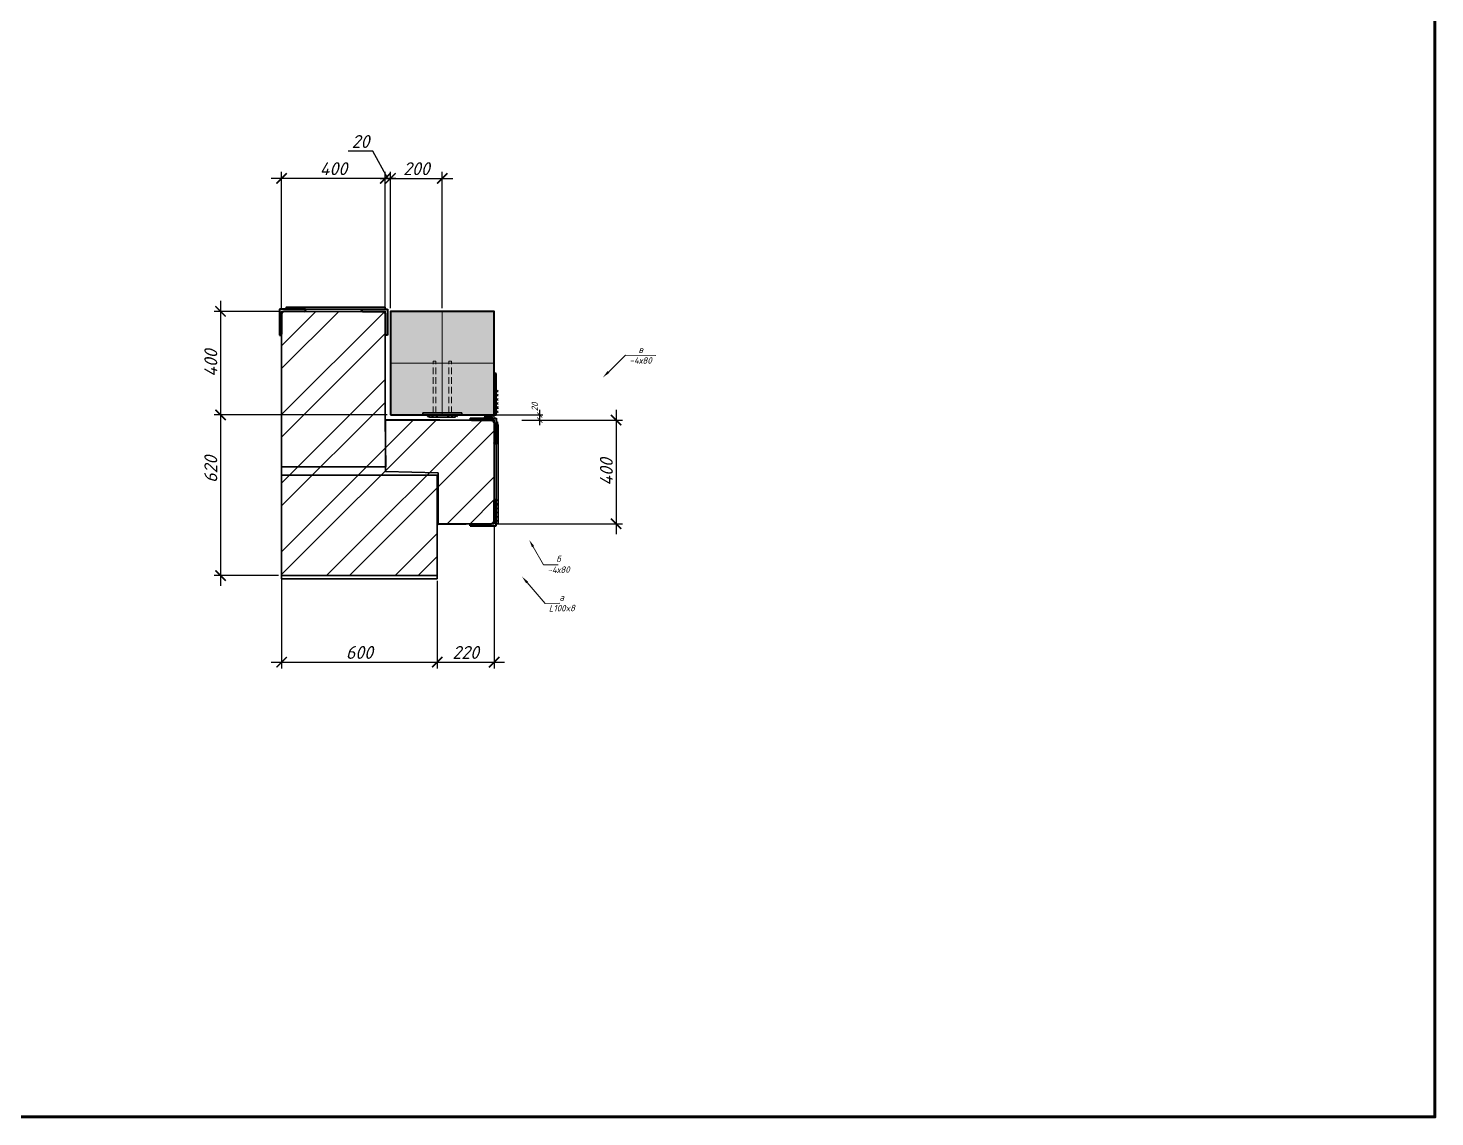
# Model space of a CAD drawing. Header units: millimetres. Extents: x -69292 to 68568, y 17750 to 120236.
# Drawn here: x 31063 to 36490, y 37094 to 41297 of the extents above; entities that cross this region are included whole.
import ezdxf
from ezdxf import colors
from ezdxf.entities.mleader import LeaderData, LeaderLine
from ezdxf.math import Vec2, Vec3

# ---------------------------------------------------------------- set-up
doc = ezdxf.new("R2010")
doc.units = ezdxf.units.MM
doc.header["$PDMODE"] = 3
doc.linetypes.add('DASHED2', pattern=[0.375, 0.25, -0.125])
doc.layers.get('0').update_dxf_attribs({"lineweight": 5})
doc.layers.get('Defpoints').update_dxf_attribs({"lineweight": 0})
for name, color, linetype, lineweight in [('!!!Металл', 7, 'Continuous', 15), ('!!!Металл разрез', 7, 'Continuous', 35), ('#Cварка', 96, 'Continuous', 30), ('#Выноски', 7, 'Continuous', 15), ('#Газобетон вид', 150, 'Continuous', 18), ('#Границы штриховок', 7, 'Continuous', 20), ('#стены наруж', 12, 'Continuous', 35), ('k_ Размеры', 7, 'Continuous', 15), ('колонны_Ном._пера__94', 252, 'Continuous', 5), ('колонны_Ном._пера__99', 7, 'Continuous', 40)]:
    doc.layers.add(name, color=color, linetype=linetype, lineweight=lineweight)
doc.layers.add('#Hatch', color=7, linetype='Continuous', lineweight=5, true_color=0x525252)
doc.styles.add('STEP PR', font='isocpeui.ttf')
doc.dimstyles.new('SPDS', dxfattribs={"dimscale": 10, "dimtxt": 2.5, "dimasz": 2, "dimexe": 1.25, "dimexo": 0.625, "dimtad": 1, "dimdec": 0, "dimrnd": 0.001, "dimtxsty": 'STEP PR', "dimblk": 'ARCHTICK', "dimcen": 2.5, "dimdle": 2, "dimclrd": 256, "dimclre": 256, "dimclrt": 7, "dimadec": 0, "dimazin": 2, "dimtfac": 0.75, "dimtdec": 0, "dimtmove": 1, "dimatfit": 3, "dimfxl": 1, "dimtolj": 1, "dimarcsym": 1})

# ---------------------------------------------------------------- blocks, each defined once
blk = doc.blocks.new('_ArchTick')
at = {"color": 0, "linetype": 'ByBlock', "const_width": 0.15}
blk.add_lwpolyline([(-0.5, -0.5), (0.5, 0.5)], dxfattribs=at)
blk = doc.blocks.new('*D508')
at = {"layer": 'Defpoints', "color": 0, "transparency": 16777216}
for p in [(32041.1, 39183.5), (32641.4, 39176.1), (32641.4, 38849.2)]:
    blk.add_point(p, dxfattribs=at)
at = {"layer": 'k_ Размеры', "lineweight": -2, "transparency": 16777216}
for p, q in [((32041.1, 39171), (32041.1, 38824.2)), ((32641.4, 39163.6), (32641.4, 38824.2)), ((32001.1, 38849.2), (32681.4, 38849.2))]:
    blk.add_line(p, q, dxfattribs=at)
at = {"layer": 'k_ Размеры', "lineweight": -2, "transparency": 16777216, "xscale": 40, "yscale": 40, "zscale": 40, "rotation": 180}
blk.add_blockref('_ArchTick', (32041.1, 38849.2), dxfattribs=at)
at = {"layer": 'k_ Размеры', "lineweight": -2, "transparency": 16777216, "xscale": 40, "yscale": 40, "zscale": 40}
blk.add_blockref('_ArchTick', (32641.4, 38849.2), dxfattribs=at)
at = {"layer": 'k_ Размеры', "color": 7, "transparency": 16777216, "insert": (32341.2, 38886.7), "char_height": 50, "attachment_point": 5, "style": 'STEP PR'}
blk.add_mtext('\\A1;600', dxfattribs=at)
blk = doc.blocks.new('*D509')
at = {"layer": 'Defpoints', "color": 0, "transparency": 16777216}
for p in [(32861.1, 39383.5), (32641.4, 38939.5), (32861.1, 38849.2)]:
    blk.add_point(p, dxfattribs=at)
at = {"layer": 'k_ Размеры', "lineweight": -2, "transparency": 16777216}
for p, q in [((32861.1, 39371), (32861.1, 38824.2)), ((32641.4, 38927), (32641.4, 38824.2)), ((32601.4, 38849.2), (32901.1, 38849.2))]:
    blk.add_line(p, q, dxfattribs=at)
at = {"layer": 'k_ Размеры', "lineweight": -2, "transparency": 16777216, "xscale": 40, "yscale": 40, "zscale": 40, "rotation": 180}
blk.add_blockref('_ArchTick', (32641.4, 38849.2), dxfattribs=at)
at = {"layer": 'k_ Размеры', "lineweight": -2, "transparency": 16777216, "xscale": 40, "yscale": 40, "zscale": 40}
blk.add_blockref('_ArchTick', (32861.1, 38849.2), dxfattribs=at)
at = {"layer": 'k_ Размеры', "color": 7, "transparency": 16777216, "insert": (32751.2, 38886.7), "char_height": 50, "attachment_point": 5, "style": 'STEP PR'}
blk.add_mtext('\\A1;220', dxfattribs=at)
blk = doc.blocks.new('*D514')
at = {"layer": 'Defpoints', "color": 0, "transparency": 16777216}
for p in [(32041.1, 40203.5), (31805.4, 39803.5), (32011.4, 39803.5)]:
    blk.add_point(p, dxfattribs=at)
at = {"layer": 'k_ Размеры', "lineweight": -2, "transparency": 16777216}
for p, q in [((31805.4, 40243.5), (31805.4, 39763.5)), ((32028.6, 40203.5), (31780.4, 40203.5)), ((31998.9, 39803.5), (31780.4, 39803.5))]:
    blk.add_line(p, q, dxfattribs=at)
at = {"layer": 'k_ Размеры', "lineweight": -2, "transparency": 16777216, "xscale": 40, "yscale": 40, "zscale": 40}
for p, rotation in [((31805.4, 40203.5), 90), ((31805.4, 39803.5), 270)]:
    blk.add_blockref('_ArchTick', p, dxfattribs=dict(at, rotation=rotation))
at = {"layer": 'k_ Размеры', "color": 7, "transparency": 16777216, "insert": (31767.9, 40003.5), "char_height": 50, "attachment_point": 5, "rotation": 90, "style": 'STEP PR'}
blk.add_mtext('\\A1;400', dxfattribs=at)
blk = doc.blocks.new('*D515')
at = {"layer": 'Defpoints', "color": 0, "transparency": 16777216}
for p in [(32461.1, 39803.5), (31805.4, 39183.5), (32041.1, 39183.5)]:
    blk.add_point(p, dxfattribs=at)
at = {"layer": 'k_ Размеры', "lineweight": -2, "transparency": 16777216}
for p, q in [((31805.4, 39843.5), (31805.4, 39143.5)), ((32448.6, 39803.5), (31780.4, 39803.5)), ((32028.6, 39183.5), (31780.4, 39183.5))]:
    blk.add_line(p, q, dxfattribs=at)
at = {"layer": 'k_ Размеры', "lineweight": -2, "transparency": 16777216, "xscale": 40, "yscale": 40, "zscale": 40}
for p, rotation in [((31805.4, 39803.5), 90), ((31805.4, 39183.5), 270)]:
    blk.add_blockref('_ArchTick', p, dxfattribs=dict(at, rotation=rotation))
at = {"layer": 'k_ Размеры', "color": 7, "transparency": 16777216, "insert": (31767.9, 39593.5), "char_height": 50, "attachment_point": 5, "rotation": 90, "style": 'STEP PR'}
blk.add_mtext('\\A1;620', dxfattribs=at)
blk = doc.blocks.new('*D510')
at = {"layer": 'Defpoints', "color": 0, "transparency": 16777216}
for p in [(32441.1, 40716.7), (32441.1, 40203.5), (32461.1, 40203.5)]:
    blk.add_point(p, dxfattribs=at)
at = {"layer": 'k_ Размеры', "lineweight": -2, "transparency": 16777216}
for p, q in [((32393, 40821.6), (32298, 40821.6)), ((32451.1, 40716.7), (32393, 40821.6)), ((32441.1, 40716.7), (32401.1, 40716.7)), ((32441.1, 40216), (32441.1, 40741.7)), ((32461.1, 40716.7), (32441.1, 40716.7)), ((32461.1, 40716.7), (32441.1, 40716.7)), ((32461.1, 40216), (32461.1, 40741.7)), ((32461.1, 40716.7), (32501.1, 40716.7))]:
    blk.add_line(p, q, dxfattribs=at)
at = {"layer": 'k_ Размеры', "lineweight": -2, "transparency": 16777216, "xscale": 40, "yscale": 40, "zscale": 40}
blk.add_blockref('_ArchTick', (32441.1, 40716.7), dxfattribs=at)
at = {"layer": 'k_ Размеры', "lineweight": -2, "transparency": 16777216, "xscale": 40, "yscale": 40, "zscale": 40, "rotation": 180}
blk.add_blockref('_ArchTick', (32461.1, 40716.7), dxfattribs=at)
at = {"layer": 'k_ Размеры', "color": 7, "transparency": 16777216, "insert": (32345.5, 40859.1), "char_height": 50, "attachment_point": 5, "style": 'STEP PR'}
blk.add_mtext('\\A1;20', dxfattribs=at)
blk = doc.blocks.new('*D516')
at = {"layer": 'Defpoints', "color": 0, "transparency": 16777216}
for p in [(32041.1, 40716.7), (32041.1, 40203.5), (32441.1, 40203.5)]:
    blk.add_point(p, dxfattribs=at)
at = {"layer": 'k_ Размеры', "lineweight": -2, "transparency": 16777216}
for p, q in [((32481.1, 40716.7), (32001.1, 40716.7)), ((32041.1, 40216), (32041.1, 40741.7)), ((32441.1, 40216), (32441.1, 40741.7))]:
    blk.add_line(p, q, dxfattribs=at)
at = {"layer": 'k_ Размеры', "lineweight": -2, "transparency": 16777216, "xscale": 40, "yscale": 40, "zscale": 40, "rotation": 180}
blk.add_blockref('_ArchTick', (32041.1, 40716.7), dxfattribs=at)
at = {"layer": 'k_ Размеры', "lineweight": -2, "transparency": 16777216, "xscale": 40, "yscale": 40, "zscale": 40}
blk.add_blockref('_ArchTick', (32441.1, 40716.7), dxfattribs=at)
at = {"layer": 'k_ Размеры', "color": 7, "transparency": 16777216, "insert": (32241.1, 40754.2), "char_height": 50, "attachment_point": 5, "style": 'STEP PR'}
blk.add_mtext('\\A1;400', dxfattribs=at)
blk = doc.blocks.new('*D511')
at = {"layer": 'Defpoints', "color": 0, "transparency": 16777216}
for p in [(32661.1, 40716.7), (32461.1, 40203.5), (32661.1, 40203.5)]:
    blk.add_point(p, dxfattribs=at)
at = {"layer": 'k_ Размеры', "lineweight": -2, "transparency": 16777216}
for p, q in [((32421.1, 40716.7), (32701.1, 40716.7)), ((32461.1, 40216), (32461.1, 40741.7)), ((32661.1, 40216), (32661.1, 40741.7))]:
    blk.add_line(p, q, dxfattribs=at)
at = {"layer": 'k_ Размеры', "lineweight": -2, "transparency": 16777216, "xscale": 40, "yscale": 40, "zscale": 40, "rotation": 180}
blk.add_blockref('_ArchTick', (32461.1, 40716.7), dxfattribs=at)
at = {"layer": 'k_ Размеры', "lineweight": -2, "transparency": 16777216, "xscale": 40, "yscale": 40, "zscale": 40}
blk.add_blockref('_ArchTick', (32661.1, 40716.7), dxfattribs=at)
at = {"layer": 'k_ Размеры', "color": 7, "transparency": 16777216, "insert": (32561.1, 40754.2), "char_height": 50, "attachment_point": 5, "style": 'STEP PR'}
blk.add_mtext('\\A1;200', dxfattribs=at)
blk = doc.blocks.new('*D512')
at = {"layer": 'Defpoints', "color": 0, "transparency": 16777216}
for p in [(32961.1, 39783.5), (32861.1, 39383.5), (33331.5, 39383.5)]:
    blk.add_point(p, dxfattribs=at)
at = {"layer": 'k_ Размеры', "lineweight": -2, "transparency": 16777216}
for p, q in [((32973.6, 39783.5), (33356.5, 39783.5)), ((33331.5, 39823.5), (33331.5, 39343.5)), ((32873.6, 39383.5), (33356.5, 39383.5))]:
    blk.add_line(p, q, dxfattribs=at)
at = {"layer": 'k_ Размеры', "lineweight": -2, "transparency": 16777216, "xscale": 40, "yscale": 40, "zscale": 40}
for p, rotation in [((33331.5, 39783.5), 90), ((33331.5, 39383.5), 270)]:
    blk.add_blockref('_ArchTick', p, dxfattribs=dict(at, rotation=rotation))
at = {"layer": 'k_ Размеры', "color": 7, "transparency": 16777216, "insert": (33294, 39583.5), "char_height": 50, "attachment_point": 5, "rotation": 90, "style": 'STEP PR'}
blk.add_mtext('\\A1;400', dxfattribs=at)
blk = doc.blocks.new('*D513')
at = {"layer": 'Defpoints', "color": 0, "transparency": 16777216}
for p in [(32861.1, 39803.5), (32961.1, 39783.5), (33036.8, 39803.5)]:
    blk.add_point(p, dxfattribs=at)
at = {"layer": 'k_ Размеры', "lineweight": -2, "transparency": 16777216}
for p, q in [((32867.3, 39803.5), (33049.3, 39803.5)), ((32967.3, 39783.5), (33049.3, 39783.5)), ((33036.8, 39763.5), (33036.8, 39823.5))]:
    blk.add_line(p, q, dxfattribs=at)
at = {"layer": 'k_ Размеры', "lineweight": -2, "transparency": 16777216, "xscale": 20, "yscale": 20, "zscale": 20}
for p, rotation in [((33036.8, 39803.5), 90), ((33036.8, 39783.5), 270)]:
    blk.add_blockref('_ArchTick', p, dxfattribs=dict(at, rotation=rotation))
at = {"layer": 'k_ Размеры', "color": 7, "transparency": 16777216, "insert": (33018, 39834.8), "char_height": 25, "attachment_point": 5, "rotation": 90, "style": 'STEP PR'}
blk.add_mtext('\\A1;20', dxfattribs=at)
blk = doc.blocks.new('*U310')
at = {"color": 0, "linetype": 'ByBlock', "lineweight": -2}
for p, q in [((-8, 20), (-8, 96)), ((0, 100), (-4, 100)), ((0, 0), (0, 100)), ((-100, 0), (-100, 4)), ((-100, 0), (0, 0)), ((-96, 8), (-20, 8))]:
    blk.add_line(p, q, dxfattribs=at)
for centre, radius, start, end in [((-4, 96), 3.99, 89.9248, 180.0752), ((-96, 4), 4, 90, 180), ((-20, 20), 12, 270, 0)]:
    blk.add_arc(centre, radius, start, end, dxfattribs=at)
blk = doc.blocks.new('*U311')
for p, q in [((-0.5, 0.5), (0.5, -0.5)), ((0.5, 0.5), (-0.5, -0.5)), ((1.5, 0.5), (2.5, -0.5)), ((2.5, 0.5), (1.5, -0.5)), ((3.5, 0.5), (4.5, -0.5)), ((4.5, 0.5), (3.5, -0.5)), ((5.5, 0.5), (6.5, -0.5)), ((6.5, 0.5), (5.5, -0.5)), ((7.5, 0.5), (8.5, -0.5)), ((8.5, 0.5), (7.5, -0.5)), ((9.5, 0.5), (10.5, -0.5)), ((10.5, 0.5), (9.5, -0.5))]:
    blk.add_line(p, q)
blk = doc.blocks.new('*U69')
for p, q in [((-0.5, 0.5), (0.5, -0.5)), ((0.5, 0.5), (-0.5, -0.5)), ((1.5, 0.5), (2.5, -0.5)), ((2.5, 0.5), (1.5, -0.5)), ((3.5, 0.5), (4.5, -0.5)), ((4.5, 0.5), (3.5, -0.5))]:
    blk.add_line(p, q)

msp = doc.modelspace()

# ---------------------------------------------------------------- hatches: boundary and pattern name
at = {"layer": '#Hatch'}
h = msp.add_hatch(dxfattribs=at)
h.set_pattern_fill('ANSI32', color=256, scale=500)
h.set_pattern_definition([(45, (77932.38, -17452.15), (-132.5825, 132.5825), []), (45, (78020.77, -17452.15), (-132.5825, 132.5825), [])])
h.paths.add_polyline_path([(32641.4, 39383.5), (32861.1, 39383.5), (32861.1, 39783.5), (32661.4, 39783.5)])
h.paths.add_polyline_path([(32441.1, 39783.5), (32441.1, 40003.5), (32041.1, 40003.5), (32041.1, 39383.5), (32041.1, 39183.5), (32641.4, 39183.5), (32641.4, 39383.5), (32661.4, 39783.5)])
h.paths.add_polyline_path([(32441.1, 40003.5), (32441.1, 40203.5), (32041.1, 40203.5), (32041.1, 40003.5)])
h = msp.add_hatch(color=254, dxfattribs=at)
h.dxf.hatch_style = 1
h.set_gradient(color1=(214, 214, 214), name='CYLINDER')
h.paths.add_polyline_path([(32461.1, 39803.5), (32861.1, 39803.5), (32861.1, 40203.5), (32461.1, 40203.5)])
h = msp.add_hatch(dxfattribs=at)
h.set_pattern_fill('ANSI37', color=256, scale=0.5)
h.set_pattern_definition([(45, (13483.166, 7470.8279), (-1.122532015, 1.122532015), []), (135, (13483.166, 7470.8279), (-1.122532015, -1.122532015), [])])
edge = h.paths.add_edge_path()
edge.add_ellipse((32837.6, 39793.5), major_axis=(-14.6, 0), ratio=0.686145, start_angle=0, end_angle=360)
h = msp.add_hatch(dxfattribs=at)
h.set_pattern_fill('AR-SAND', color=256, scale=0.05)
h.set_pattern_definition([(37.5, (13479.8794, 7470.8279), (-0.08000156, 2.44706619), [0, -1.9304, 0, -2.159, 0, -2.06375]), (7.5, (13479.8794, 7470.828), (2.24761642, 3.5841255), [0, -1.0414, 0, -1.7399, 0, -0.66675]), (327.5, (13478.3173, 7470.8279), (3.95496185, 0.00718592), [0, -0.635, 0, -2.286, 0, -2.9845]), (317.5, (13478.3173, 7470.828), (3.81778226, 1.11464662), [0, -0.3175, 0, -1.4986, 0, -1.7145])])
edge = h.paths.add_edge_path()
edge.add_ellipse((32837.6, 39793.5), major_axis=(-14.6, 0), ratio=0.686145, start_angle=90, end_angle=270, ccw=False)
edge.add_line((32837.6, 39783.5), (32861.1, 39783.5))
edge.add_line((32861.1, 39783.5), (32861.1, 39803.5))
edge.add_line((32861.1, 39803.5), (32837.6, 39803.5))

# ---------------------------------------------------------------- linework, layer by layer
at = {"layer": '!!!Металл разрез'}
for points in [[(32441.1, 40211.5), (32441.1, 40219.5), (32058.1, 40219.5), (32058.1, 40211.5)], [(32586.1, 39811.5), (32586.1, 39803.5), (32736.1, 39803.5), (32736.1, 39811.5)], [(32877.1, 39766.2), (32869.1, 39766.2), (32869.1, 39383.5), (32877.1, 39383.5)]]:
    msp.add_lwpolyline(points, close=True, dxfattribs=at)
at = {"layer": '!!!Металл разрез', "lineweight": 40}
msp.add_lwpolyline([(32869.1, 39963.5), (32861.1, 39963.5), (32861.1, 39803.5), (32869.1, 39803.5)], close=True, dxfattribs=at)
at = {"layer": '!!!Металл разрез'}
for points in [[(32661.1, 39795.5), (32611.1, 39795.5), (32611.1, 39803.5)], [(32661.1, 39795.5), (32711.1, 39795.5), (32711.1, 39803.5)]]:
    msp.add_lwpolyline(points, dxfattribs=at)
at = {"layer": '#Hatch', "color": 254}
msp.add_lwpolyline([(32461.1, 40003.5), (32861.1, 40003.5)], dxfattribs=at)
at = {"layer": '#Газобетон вид', "lineweight": 30}
msp.add_lwpolyline([(32041.1, 40203.5), (32041.1, 39603.5), (32257.6, 39603.5), (32443.1, 39603.7), (32441.1, 39783.5), (32441.1, 40203.5)], close=True, dxfattribs=at)
at = {"layer": '#Газобетон вид', "color": 3, "lineweight": 30}
msp.add_lwpolyline([(32442.2, 39585.6), (32644.9, 39580), (32644.9, 39380), (32861.1, 39383.5), (32861.1, 39783.5), (32442.2, 39785.6)], close=True, dxfattribs=at)
at = {"layer": '#Газобетон вид', "color": 4, "lineweight": 30}
msp.add_lwpolyline([(32041.1, 39571), (32041.1, 39171), (32641.1, 39171), (32641.1, 39571)], close=True, dxfattribs=at)
at = {"layer": '#Границы штриховок'}
msp.add_lwpolyline([(32861.1, 39803.5), (32861.1, 39783.5)], dxfattribs=at)
msp.add_ellipse((32837.6, 39793.5), major_axis=(-14.6, 0), ratio=0.686145, start_param=-1.570796, end_param=4.712389, dxfattribs=at)
at = {"layer": '#стены наруж'}
msp.add_lwpolyline([(32441.1, 40203.5), (32441.1, 39783.5), (32861.1, 39783.5), (32861.1, 39383.5), (32641.4, 39383.5), (32641.4, 39183.5), (32041.1, 39183.5), (32041.1, 39383.5), (32041.1, 40203.5), (32441.1, 40203.5)], dxfattribs=at)
at = {"linetype": 'DASHED2', "ltscale": 100}
for points in [[(32626.1, 39811.5), (32626.1, 40011.5)], [(32636.1, 39811.5), (32636.1, 40011.5)], [(32686.1, 39811.5), (32686.1, 40011.5)], [(32696.1, 39811.5), (32696.1, 40011.5)]]:
    msp.add_lwpolyline(points, dxfattribs=at)
for points in [[(32626.1, 40011.5), (32636.1, 40011.5)], [(32686.1, 40011.5), (32696.1, 40011.5)], [(32586.1, 39803.5), (32586.1, 39811.5)], [(32736.1, 39803.5), (32736.1, 39811.5)], [(32861.1, 39803.5), (32861.1, 39783.5)]]:
    msp.add_lwpolyline(points)
at = {"layer": 'Defpoints', "color": 5, "lineweight": 60}
msp.add_lwpolyline([(25635.7, 45843.4), (36490.5, 45843.4), (36490.5, 37093.8), (25635.7, 37093.8)], close=True, dxfattribs=at)
at = {"layer": 'колонны_Ном._пера__94', "color": 253, "lineweight": 5, "true_color": 0xa3a3a3}
msp.add_lwpolyline([(32661.1, 40203.5), (32661.1, 39803.5)], dxfattribs=at)
at = {"layer": 'колонны_Ном._пера__99', "linetype": 'Continuous', "flags": 128}
msp.add_lwpolyline([(32461.1, 39803.5), (32861.1, 39803.5), (32861.1, 40203.5), (32461.1, 40203.5)], close=True, dxfattribs=at)

# ---------------------------------------------------------------- block references
at = {"layer": '!!!Металл', "lineweight": 40, "rotation": 180}
msp.add_blockref('*U310', (32033.1, 40211.5), dxfattribs=at)
at = {"layer": '!!!Металл', "lineweight": 40, "xscale": -1, "rotation": 180}
for p in [(32449.1, 40211.5), (32869.1, 39791.5)]:
    msp.add_blockref('*U310', p, dxfattribs=at)
at = {"layer": '!!!Металл', "lineweight": 40}
msp.add_blockref('*U310', (32869.1, 39375.5), dxfattribs=at)
at = {"layer": '#Cварка', "xscale": 8, "yscale": -8, "zscale": -8, "rotation": 90}
for p in [(32873.1, 39815.5), (32873.1, 39693), (32872.9, 39394.5)]:
    msp.add_blockref('*U311', p, dxfattribs=at)
at = {"layer": '#Cварка', "yscale": -8, "zscale": -8}
for p, xscale in [((32607.6, 39799.5), 8), ((32715.5, 39799.8), -8)]:
    msp.add_blockref('*U69', p, dxfattribs=dict(at, xscale=xscale))

# ---------------------------------------------------------------- dimensions: what is measured, and where the dimension line sits
at = {"layer": 'k_ Размеры'}
for base, p1, p2, picture, middle in [((32441.1, 40716.7), (32461.1, 40203.5), (32441.1, 40203.5), '*D510', (32380.5, 40821.6)), ((32041.1, 40716.7), (32441.1, 40203.5), (32041.1, 40203.5), '*D516', (32241.1, 40716.7)), ((32641.4, 38849.2), (32041.1, 39183.5), (32641.4, 39176.1), '*D508', (32341.2, 38849.2))]:
    dim = msp.add_linear_dim(base=base, p1=p1, p2=p2, dimstyle='SPDS', override={"dimscale": 20}, dxfattribs=at)
    dim.commit()
    dim.dimension.update_dxf_attribs({"geometry": picture, "text_midpoint": middle, "dimtype": 160})
for base, p1, p2, picture, middle in [((32661.1, 40716.7), (32461.1, 40203.5), (32661.1, 40203.5), '*D511', (32561.1, 40754.2)), ((32861.1, 38849.2), (32641.4, 38939.5), (32861.1, 39383.5), '*D509', (32751.2, 38886.7))]:
    dim = msp.add_linear_dim(base=base, p1=p1, p2=p2, dimstyle='SPDS', override={"dimscale": 20}, dxfattribs=at)
    dim.commit()
    dim.dimension.update_dxf_attribs({"geometry": picture, "text_midpoint": middle})
for base, p1, p2, picture, middle in [((31805.4, 39803.5), (32041.1, 40203.5), (32011.4, 39803.5), '*D514', (31805.4, 40003.5)), ((31805.4, 39183.5), (32461.1, 39803.5), (32041.1, 39183.5), '*D515', (31805.4, 39593.5))]:
    dim = msp.add_linear_dim(base=base, p1=p1, p2=p2, angle=90, dimstyle='SPDS', override={"dimscale": 20}, dxfattribs=at)
    dim.commit()
    dim.dimension.update_dxf_attribs({"geometry": picture, "text_midpoint": middle, "dimtype": 160})
dim = msp.add_linear_dim(base=(33036.8, 39803.5), p1=(32961.1, 39783.5), p2=(32861.1, 39803.5), angle=270, dimstyle='SPDS', dxfattribs=at)
dim.commit()
dim.dimension.update_dxf_attribs({"geometry": '*D513', "text_midpoint": (33036.8, 39834.8), "dimtype": 160})
dim = msp.add_linear_dim(base=(33331.5, 39383.5), p1=(32961.1, 39783.5), p2=(32861.1, 39383.5), angle=270, dimstyle='SPDS', override={"dimscale": 20}, dxfattribs=at)
dim.commit()
dim.dimension.update_dxf_attribs({"geometry": '*D512', "text_midpoint": (33294, 39583.5)})

# ---------------------------------------------------------------- leaders
at = {"layer": '#Выноски'}
ml = msp.add_multileader_mtext('Standard', dxfattribs=at)
ml.set_content('{\\H0.83333x;в\\P-4х80}', color=256, style='STEP PR')
ml.set_leader_properties(color=256, linetype='ByLayer', lineweight=-1)
ml.build(insert=Vec2(0, 0))
ml.multileader.update_dxf_attribs({"text_left_attachment_type": 6, "text_right_attachment_type": 6, "dogleg_length": 0, "arrow_head_size": 30, "scale": 0.1})
ctx = ml.context
ctx.base_point, ctx.scale, ctx.char_height, ctx.arrow_head_size, ctx.landing_gap_size, ctx.plane_origin, ctx.plane_x_axis, ctx.plane_y_axis = Vec3(33368, 40033.8), 0.1, 30, 30, 12.5, Vec3(35462.5, 40404.5), Vec3(0.999932, -0.011633), Vec3(0.011633, 0.999932)
ctx.left_attachment, ctx.right_attachment, ctx.text_align_type = 6, 6, 1
notes = []
notes.append((ctx, [(0, (1, 1, 0), (33368, 40033.8), (0.999932, 0.011633), 0, [(1, [(33280.4, 39948.3)], 0, [])])]))
ctx.mtext.insert, ctx.mtext.text_direction, ctx.mtext.rotation, ctx.mtext.defined_height, ctx.mtext.alignment, ctx.mtext.flow_direction = Vec3(33426.9, 40068.1), Vec3(0.999932, -0.011633), 6.271552, 70, 2, 5
ml = msp.add_multileader_mtext('Standard', dxfattribs=at)
ml.set_content('{\\H0.83333x;б\\P-4х80}', color=256, style='STEP PR')
ml.set_leader_properties(color=256, linetype='ByLayer', lineweight=-1)
ml.build(insert=Vec2(0, 0))
ml.multileader.update_dxf_attribs({"text_left_attachment_type": 6, "text_right_attachment_type": 6, "dogleg_length": 0, "arrow_head_size": 30, "scale": 0.1})
ctx = ml.context
ctx.base_point, ctx.scale, ctx.char_height, ctx.arrow_head_size, ctx.landing_gap_size, ctx.plane_origin, ctx.plane_x_axis, ctx.plane_y_axis = Vec3(33051, 39224.5), 0.1, 30, 30, 12.5, Vec3(31068, 39620.4), Vec3(0.999933, 0.011559), Vec3(-0.011559, 0.999933)
ctx.left_attachment, ctx.right_attachment, ctx.text_align_type = 6, 6, 1
notes.append((ctx, [(0, (1, 1, 0), (33051, 39224.5), (0.999932, -0.011633), 0, [(1, [(32996.5, 39320.9)], 0, [])])]))
ctx.mtext.insert, ctx.mtext.text_direction, ctx.mtext.rotation, ctx.mtext.width, ctx.mtext.defined_height, ctx.mtext.alignment, ctx.mtext.flow_direction = Vec3(33109.1, 39260.2), Vec3(0.999933, 0.011559), 0.011559, 440.245, 26.8, 2, 5
ml = msp.add_multileader_mtext('Standard', dxfattribs=at)
ml.set_content('{\\H0.83333x;а\\PL100x8}', color=256, style='STEP PR')
ml.set_leader_properties(color=256, linetype='ByLayer', lineweight=-1)
ml.build(insert=Vec2(0, 0))
ml.multileader.update_dxf_attribs({"text_left_attachment_type": 6, "text_right_attachment_type": 6, "dogleg_length": 0, "arrow_head_size": 30, "scale": 0.1})
ctx = ml.context
ctx.base_point, ctx.scale, ctx.char_height, ctx.arrow_head_size, ctx.landing_gap_size, ctx.plane_origin, ctx.plane_x_axis, ctx.plane_y_axis = Vec3(33057.9, 39076.1), 0.1, 30, 30, 12.5, Vec3(31074.8, 39487), Vec3(0.999932, 0.011633), Vec3(-0.011633, 0.999932)
ctx.left_attachment, ctx.right_attachment, ctx.text_align_type = 6, 6, 1
notes.append((ctx, [(0, (1, 1, 0), (33057.9, 39076.1), (0.999932, -0.011633), 0, [(1, [(32968.8, 39179.1)], 0, [])])]))
ctx.mtext.insert, ctx.mtext.text_direction, ctx.mtext.rotation, ctx.mtext.width, ctx.mtext.defined_height, ctx.mtext.alignment, ctx.mtext.flow_direction = Vec3(33121.7, 39111.8), Vec3(0.999932, 0.011633), 0.011633, 440.245, 26.8, 2, 5
for ctx, leaders in notes:
    for number, flags, end, landing, length, lines in leaders:
        leader = LeaderData()
        leader.index, (leader.has_last_leader_line, leader.has_dogleg_vector, leader.attachment_direction) = number, flags
        leader.last_leader_point, leader.dogleg_vector, leader.dogleg_length = Vec3(end), Vec3(landing), length
        for number, points, colour, breaks in lines:
            line = LeaderLine()
            line.index, line.vertices, line.color, line.breaks = number, Vec3.list(points), colors.encode_raw_color(colour), breaks
            leader.lines.append(line)
        ctx.leaders.append(leader)

doc.saveas('drawing.dxf')
